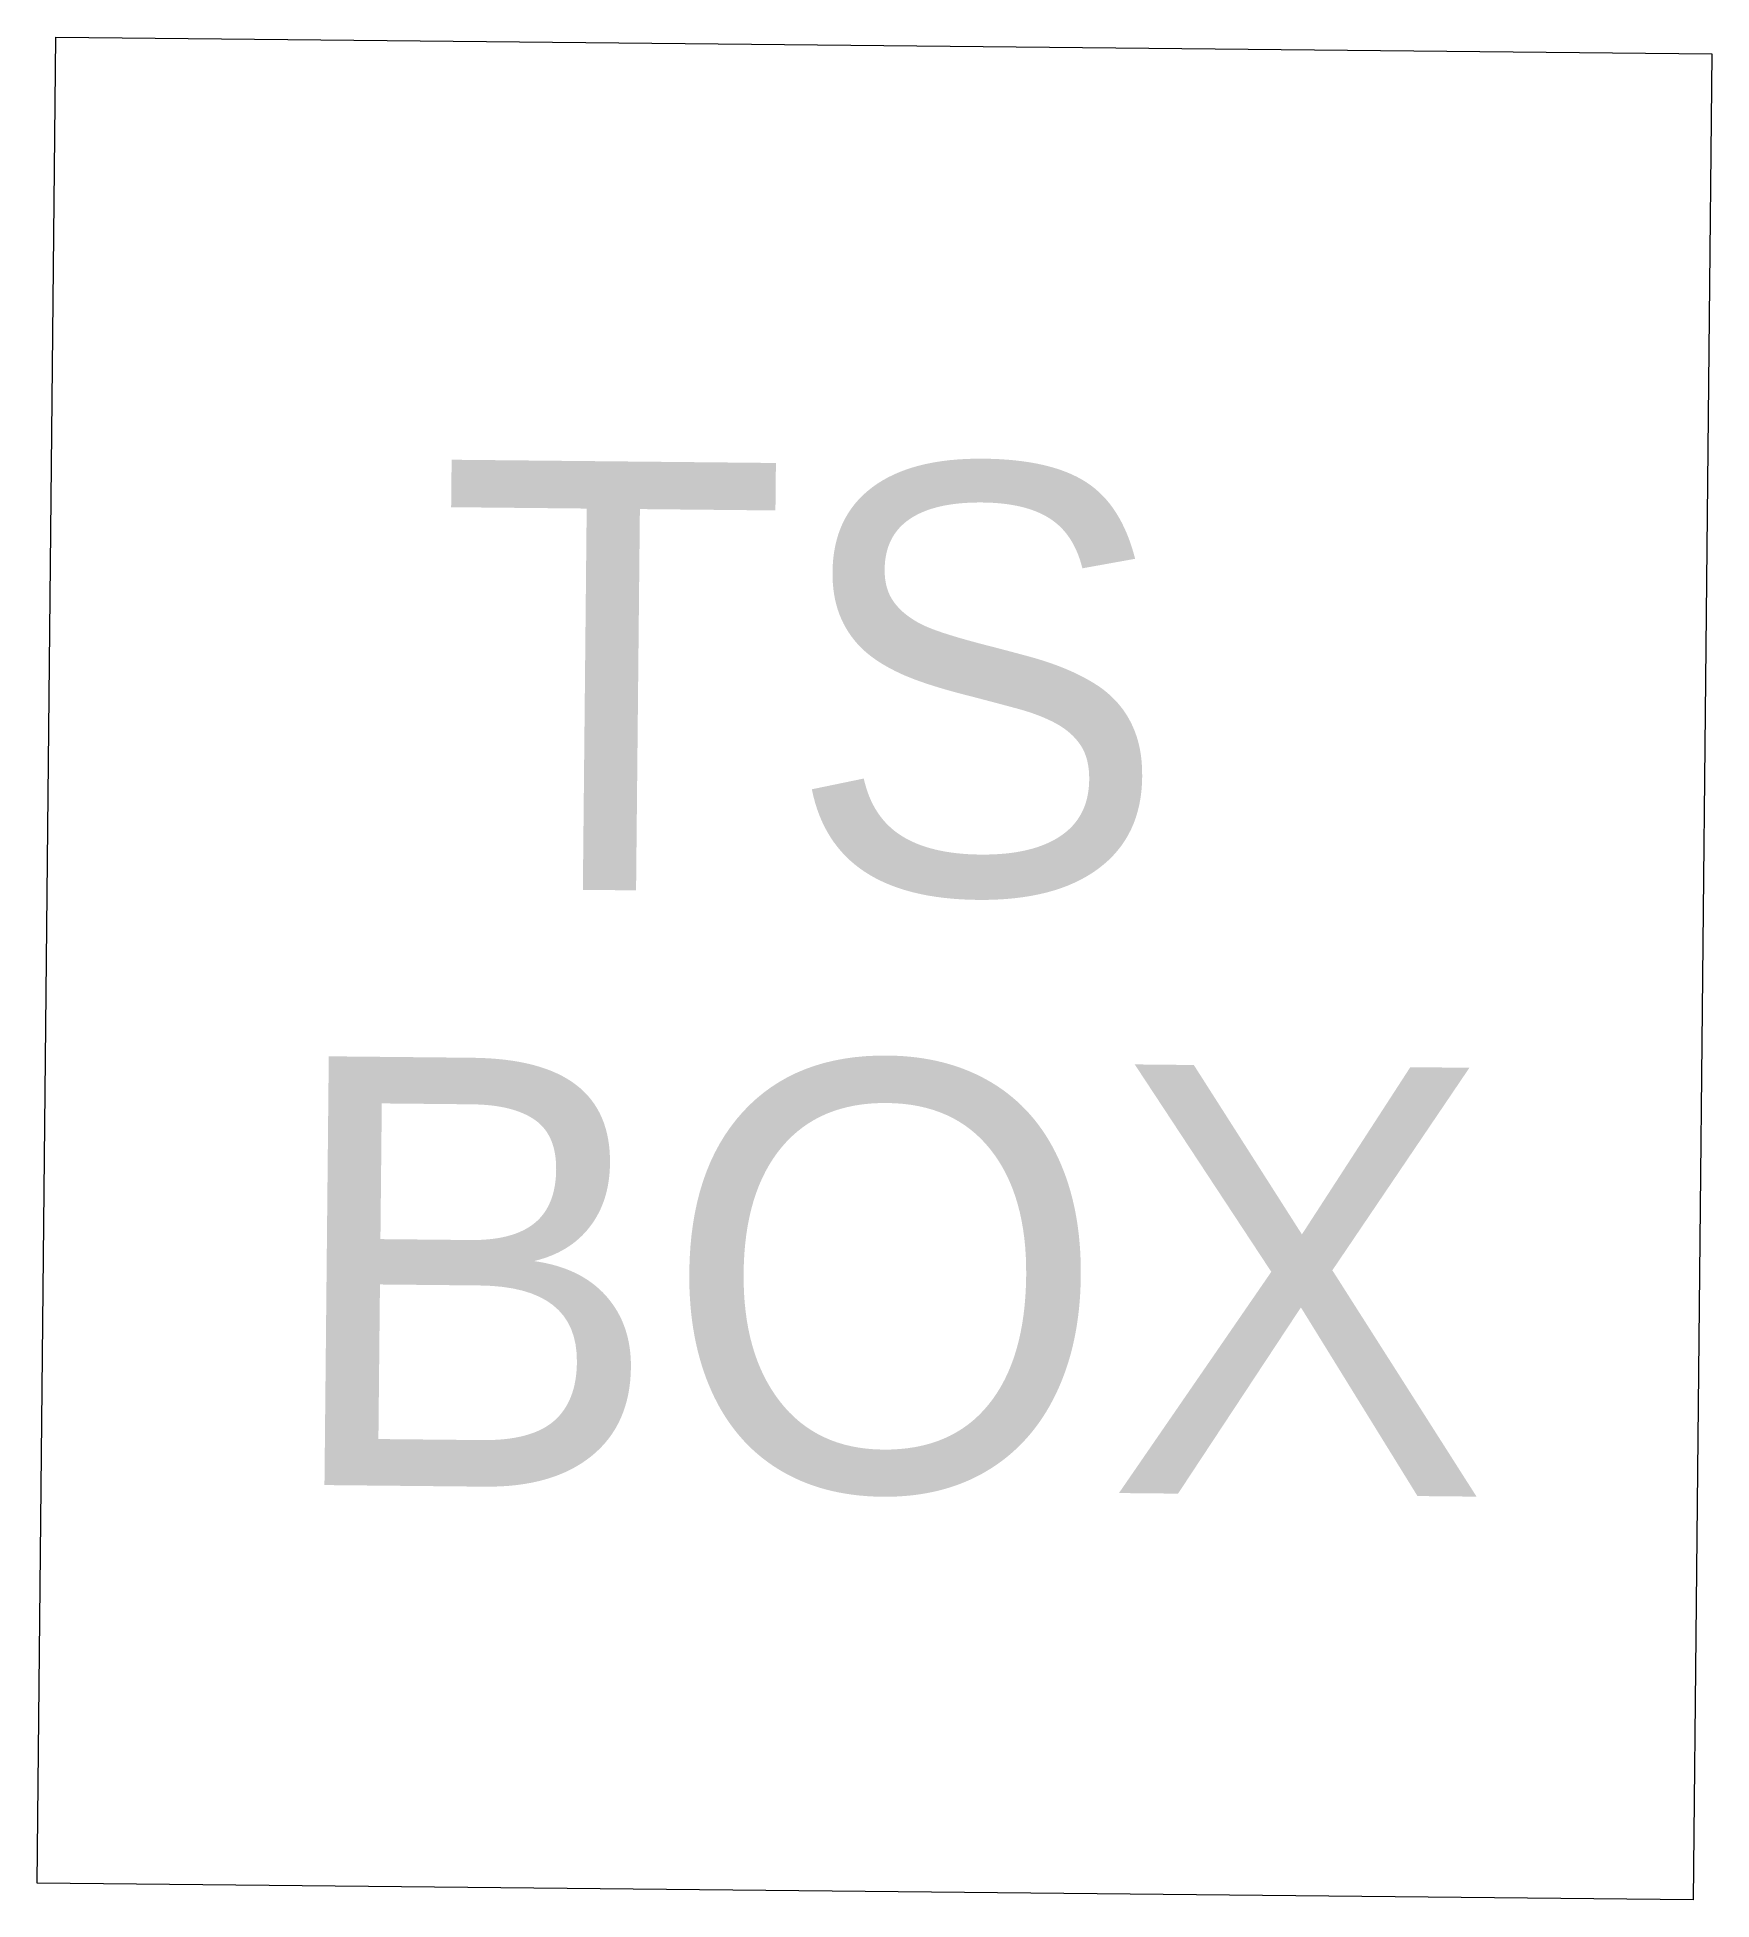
# Model space of a CAD drawing. Header units: feet. Extents: x -1.36 to 1.37, y -1.4 to 1.64.
import ezdxf

# ---------------------------------------------------------------- set-up
doc = ezdxf.new("R2010")
doc.units = ezdxf.units.FT
doc.header["$MEASUREMENT"] = 0
doc.layers.add('STORM DRAINAGE', color=40, linetype='Continuous', lineweight=15)

msp = doc.modelspace()

# ---------------------------------------------------------------- linework, layer by layer
at = {"layer": 'STORM DRAINAGE'}
msp.add_lwpolyline([(-1.3293, 1.6357), (1.3732, 1.6086), (1.3429, -1.4049), (-1.3596, -1.3778)], close=True, dxfattribs=at)

# ---------------------------------------------------------------- texts
at = {"layer": 'STORM DRAINAGE', "char_height": 0.7, "width": 1.028372, "rotation": 359.4243}
for s, insert, attachment_point in [('TS', (-0.1063, 0.9402), 2), ('BOX', (-0.9606, -0.0272), 1)]:
    msp.add_mtext(s, dxfattribs=dict(at, insert=insert, attachment_point=attachment_point))

doc.saveas('drawing.dxf')
